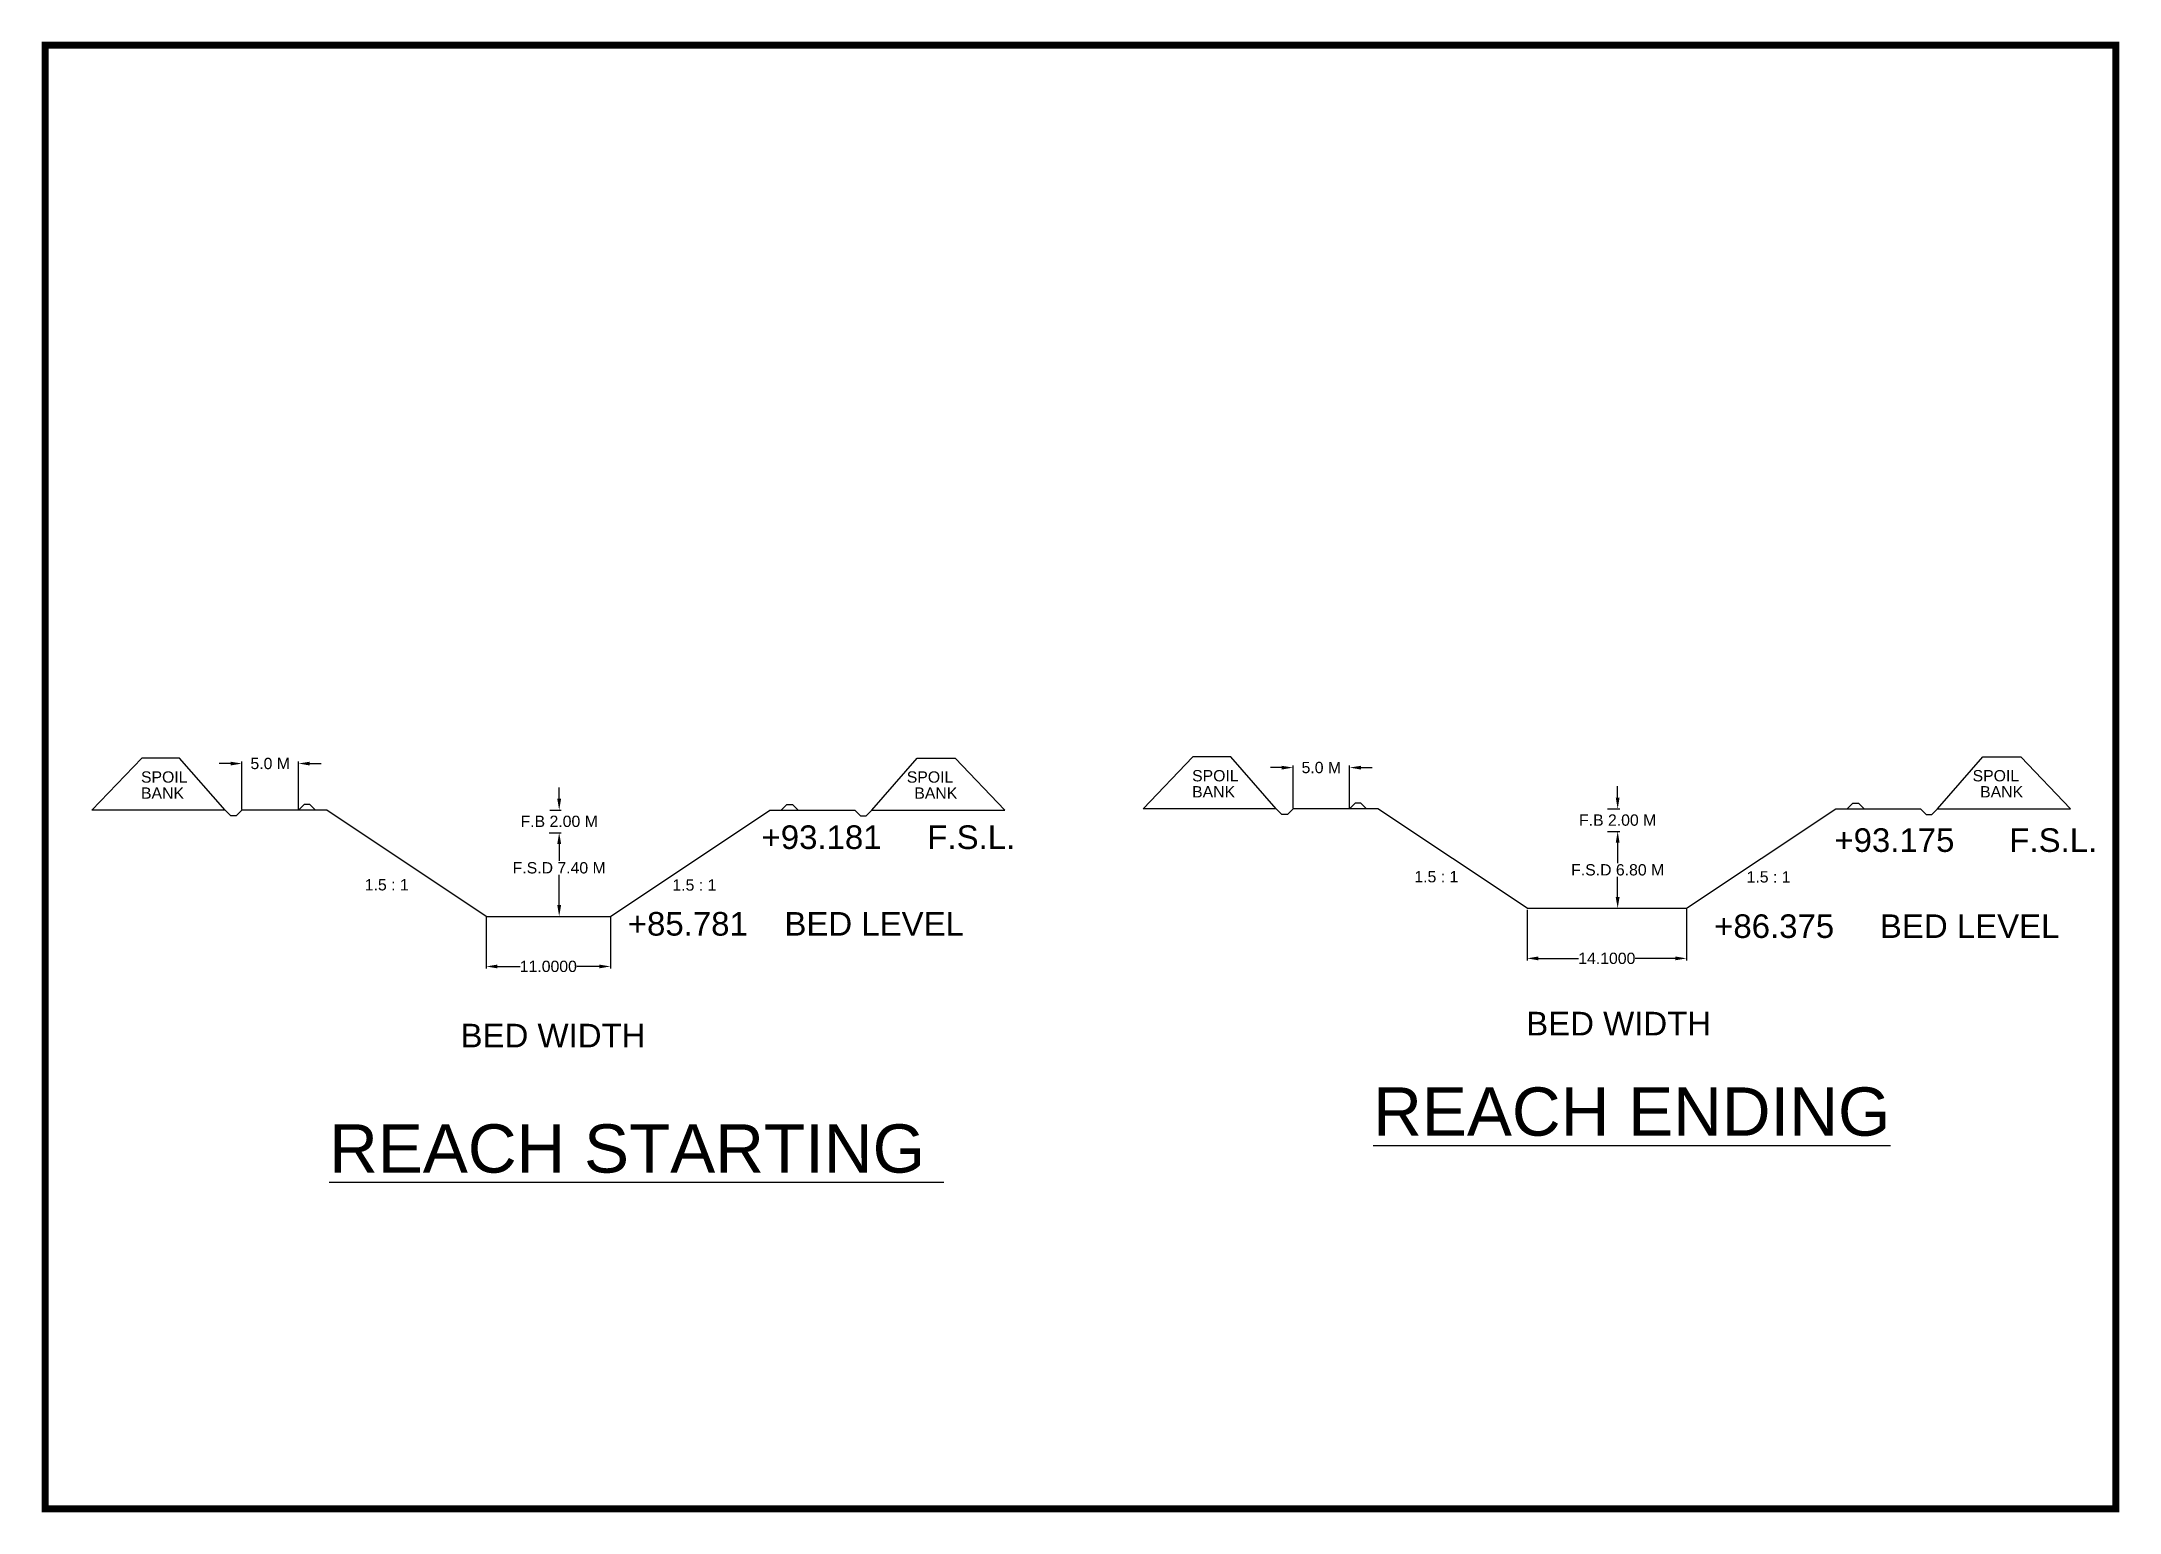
# Model space of a CAD drawing. Header units: inches. Extents: x 10 to 194, y 41 to 172.
import ezdxf

# ---------------------------------------------------------------- set-up
doc = ezdxf.new("R2010")
doc.units = ezdxf.units.IN
doc.header["$MEASUREMENT"] = 0
doc.layers.add('TEXT', color=5, linetype='Continuous')
doc.styles.get("Standard").update_dxf_attribs({"font": 'arial.ttf'})
doc.dimstyles.get("Standard").update_dxf_attribs({"dimtxt": 0.18, "dimasz": 0.18, "dimexe": 0.18, "dimexo": 0.0625, "dimgap": 0.09, "dimtad": 0, "dimtih": 1, "dimtoh": 1, "dimdec": 4, "dimzin": 0, "dimdsep": 46, "dimtxsty": 'Standard', "dimcen": 0.09, "dimadec": 0, "dimazin": 0, "dimtfac": 1, "dimtdec": 4, "dimtofl": 0, "dimtmove": 0, "dimatfit": 3, "dimfxl": 0, "dimtolj": 1, "dimtzin": 0, "dimarcsym": 0})

# ---------------------------------------------------------------- blocks, each defined once
blk = doc.blocks.new('*D2')
at = {"color": 0, "lineweight": -2}
for p, q in [((49.15, 94.14), (49.15, 89.59)), ((60.15, 94.14), (60.15, 89.59)), ((50.15, 89.77), (52.15, 89.77)), ((59.15, 89.77), (57.16, 89.77))]:
    blk.add_line(p, q, dxfattribs=at)
at = {"color": 0}
for points in [[(50.15, 89.93), (50.15, 89.6), (49.15, 89.77)], [(59.15, 89.93), (59.15, 89.6), (60.15, 89.77)]]:
    blk.add_solid(points, dxfattribs=at)
at = {"layer": 'Defpoints', "color": 0}
for p in [(49.15, 94.2), (60.15, 94.2), (60.15, 89.77)]:
    blk.add_point(p, dxfattribs=at)
at = {"color": 0, "insert": (54.65, 89.77), "char_height": 1, "attachment_point": 5}
blk.add_mtext('\\A1;11.0000', dxfattribs=at)
blk = doc.blocks.new('*D3')
at = {"color": 0, "lineweight": -2}
for p, q in [((54.72, 101.6), (55.79, 101.6)), ((55.61, 100.6), (55.61, 99.1)), ((55.61, 95.2), (55.61, 97.88)), ((54.72, 94.2), (55.79, 94.2))]:
    blk.add_line(p, q, dxfattribs=at)
at = {"color": 0}
for points in [[(55.44, 100.6), (55.78, 100.6), (55.61, 101.6)], [(55.44, 95.2), (55.78, 95.2), (55.61, 94.2)]]:
    blk.add_solid(points, dxfattribs=at)
at = {"layer": 'Defpoints', "color": 0}
for p in [(54.65, 101.6), (55.61, 101.6), (54.65, 94.2)]:
    blk.add_point(p, dxfattribs=at)
at = {"color": 0, "insert": (55.61, 98.49), "char_height": 1, "attachment_point": 5}
blk.add_mtext('\\A1;F.S.D 7.40 M', dxfattribs=at)
blk = doc.blocks.new('*D1')
at = {"color": 0, "lineweight": -2}
for p, q in [((55.61, 104.6), (55.61, 105.6)), ((54.78, 103.6), (55.79, 103.6)), ((54.78, 101.6), (55.79, 101.6)), ((55.61, 100.6), (55.61, 99.6))]:
    blk.add_line(p, q, dxfattribs=at)
at = {"color": 0}
for points in [[(55.44, 104.6), (55.78, 104.6), (55.61, 103.6)], [(55.44, 100.6), (55.78, 100.6), (55.61, 101.6)]]:
    blk.add_solid(points, dxfattribs=at)
at = {"layer": 'Defpoints', "color": 0}
for p in [(54.72, 103.6), (55.61, 103.6), (54.72, 101.6)]:
    blk.add_point(p, dxfattribs=at)
at = {"color": 0, "insert": (55.61, 102.6), "char_height": 1, "attachment_point": 5}
blk.add_mtext('\\A1;F.B 2.00 M', dxfattribs=at)
blk = doc.blocks.new('*D4')
at = {"color": 0, "lineweight": -2}
for p, q in [((26.55, 107.72), (25.55, 107.72)), ((27.55, 103.66), (27.55, 107.9)), ((32.55, 103.66), (32.55, 107.9)), ((33.55, 107.72), (34.55, 107.72))]:
    blk.add_line(p, q, dxfattribs=at)
at = {"color": 0}
for points in [[(26.55, 107.88), (26.55, 107.55), (27.55, 107.72)], [(33.55, 107.88), (33.55, 107.55), (32.55, 107.72)]]:
    blk.add_solid(points, dxfattribs=at)
at = {"layer": 'Defpoints', "color": 0}
for p in [(27.55, 107.72), (27.55, 103.6), (32.55, 103.6)]:
    blk.add_point(p, dxfattribs=at)
at = {"color": 0, "insert": (30.05, 107.72), "char_height": 1, "attachment_point": 5}
blk.add_mtext('\\A1;5.0 M', dxfattribs=at)
blk = doc.blocks.new('*D5')
at = {"color": 0, "lineweight": -2}
for p, q in [((141.22, 94.79), (141.22, 90.3)), ((155.32, 94.85), (155.32, 90.3)), ((142.22, 90.48), (145.77, 90.48)), ((154.32, 90.48), (150.78, 90.48))]:
    blk.add_line(p, q, dxfattribs=at)
at = {"color": 0}
for points in [[(142.22, 90.65), (142.22, 90.31), (141.22, 90.48)], [(154.32, 90.65), (154.32, 90.31), (155.32, 90.48)]]:
    blk.add_solid(points, dxfattribs=at)
at = {"layer": 'Defpoints', "color": 0}
for p in [(141.22, 94.85), (155.32, 94.91), (155.32, 90.48)]:
    blk.add_point(p, dxfattribs=at)
at = {"color": 0, "insert": (148.27, 90.48), "char_height": 1, "attachment_point": 5}
blk.add_mtext('\\A1;14.1000', dxfattribs=at)
blk = doc.blocks.new('*D7')
at = {"color": 0, "lineweight": -2}
for p, q in [((148.34, 101.71), (149.41, 101.71)), ((149.23, 100.71), (149.23, 98.92)), ((149.23, 95.91), (149.23, 97.71)), ((148.34, 94.91), (149.41, 94.91))]:
    blk.add_line(p, q, dxfattribs=at)
at = {"color": 0}
for points in [[(149.06, 100.71), (149.4, 100.71), (149.23, 101.71)], [(149.06, 95.91), (149.4, 95.91), (149.23, 94.91)]]:
    blk.add_solid(points, dxfattribs=at)
at = {"layer": 'Defpoints', "color": 0}
for p in [(148.27, 101.71), (149.23, 101.71), (148.27, 94.91)]:
    blk.add_point(p, dxfattribs=at)
at = {"color": 0, "insert": (149.23, 98.31), "char_height": 1, "attachment_point": 5}
blk.add_mtext('\\A1;F.S.D 6.80 M', dxfattribs=at)
blk = doc.blocks.new('*D6')
at = {"color": 0, "lineweight": -2}
for p, q in [((149.23, 104.71), (149.23, 105.71)), ((148.34, 103.71), (149.41, 103.71)), ((148.4, 101.71), (149.41, 101.71)), ((149.23, 100.71), (149.23, 99.71))]:
    blk.add_line(p, q, dxfattribs=at)
at = {"color": 0}
for points in [[(149.06, 104.71), (149.4, 104.71), (149.23, 103.71)], [(149.06, 100.71), (149.4, 100.71), (149.23, 101.71)]]:
    blk.add_solid(points, dxfattribs=at)
at = {"layer": 'Defpoints', "color": 0}
for p in [(148.27, 103.71), (149.23, 103.71), (148.34, 101.71)]:
    blk.add_point(p, dxfattribs=at)
at = {"color": 0, "insert": (149.23, 102.71), "char_height": 1, "attachment_point": 5}
blk.add_mtext('\\A1;F.B 2.00 M', dxfattribs=at)
blk = doc.blocks.new('*D8')
at = {"color": 0, "lineweight": -2}
for p, q in [((119.52, 107.36), (118.52, 107.36)), ((120.52, 103.78), (120.52, 107.54)), ((125.52, 103.78), (125.52, 107.54)), ((126.52, 107.36), (127.52, 107.36))]:
    blk.add_line(p, q, dxfattribs=at)
at = {"color": 0}
for points in [[(119.52, 107.52), (119.52, 107.19), (120.52, 107.36)], [(126.52, 107.52), (126.52, 107.19), (125.52, 107.36)]]:
    blk.add_solid(points, dxfattribs=at)
at = {"layer": 'Defpoints', "color": 0}
for p in [(125.52, 107.36), (120.52, 103.71), (125.52, 103.71)]:
    blk.add_point(p, dxfattribs=at)
at = {"color": 0, "insert": (123.02, 107.36), "char_height": 1, "attachment_point": 5}
blk.add_mtext('\\A1;5.0 M', dxfattribs=at)

msp = doc.modelspace()

# ---------------------------------------------------------------- linework, layer by layer
at = {"color": 106}
for p, q in [((18.68903, 108.20913), (14.28841, 103.59917)), ((22.03753, 108.20913), (18.68903, 108.20913)), ((26.05437, 103.59917), (22.03753, 108.20913)), ((83.25437, 103.59917), (87.27121, 108.20913)), ((87.27121, 108.20913), (90.61971, 108.20913)), ((90.61971, 108.20913), (95.02034, 103.59917)), ((111.65773, 108.32334), (107.25711, 103.71338)), ((115.00623, 108.32334), (111.65773, 108.32334)), ((119.02307, 103.71338), (115.00623, 108.32334)), ((177.52307, 103.71338), (181.53991, 108.32334)), ((181.53991, 108.32334), (184.88841, 108.32334)), ((184.88841, 108.32334), (189.28904, 103.71338)), ((26.05437, 103.59917), (14.28841, 103.59917)), ((26.55437, 103.09917), (26.05437, 103.59917)), ((27.05437, 103.09917), (26.55437, 103.09917)), ((27.05437, 103.09917), (27.55437, 103.59917)), ((35.05437, 103.59917), (27.55437, 103.59917)), ((33.05437, 104.09917), (32.55437, 103.59917)), ((33.55437, 104.09917), (33.05437, 104.09917)), ((33.55437, 104.09917), (34.05437, 103.59917)), ((49.15437, 94.19917), (35.05437, 103.59917)), ((60.15437, 94.19917), (74.25437, 103.59917)), ((74.25437, 103.59917), (81.75437, 103.59917)), ((75.75437, 104.09917), (75.25437, 103.59917)), ((75.75437, 104.09917), (76.25437, 104.09917)), ((76.25437, 104.09917), (76.75437, 103.59917)), ((82.25437, 103.09917), (81.75437, 103.59917)), ((82.25437, 103.09917), (82.75437, 103.09917)), ((82.75437, 103.09917), (83.25437, 103.59917)), ((83.25437, 103.59917), (95.02034, 103.59917)), ((119.02307, 103.71338), (107.25711, 103.71338)), ((119.52307, 103.21338), (119.02307, 103.71338)), ((120.02307, 103.21338), (119.52307, 103.21338)), ((120.02307, 103.21338), (120.52307, 103.71338)), ((128.02307, 103.71338), (120.52307, 103.71338)), ((126.02307, 104.21338), (125.52307, 103.71338)), ((126.52307, 104.21338), (126.02307, 104.21338)), ((126.52307, 104.21338), (127.02307, 103.71338)), ((141.22307, 94.91338), (128.02307, 103.71338)), ((155.32307, 94.91338), (168.52307, 103.71338)), ((168.52307, 103.71338), (176.02307, 103.71338)), ((170.02307, 104.21338), (169.52307, 103.71338)), ((170.02307, 104.21338), (170.52307, 104.21338)), ((170.52307, 104.21338), (171.02307, 103.71338)), ((176.52307, 103.21338), (176.02307, 103.71338)), ((176.52307, 103.21338), (177.02307, 103.21338)), ((177.02307, 103.21338), (177.52307, 103.71338)), ((177.52307, 103.71338), (189.28904, 103.71338)), ((49.15437, 94.19917), (60.15437, 94.19917)), ((141.22307, 94.91338), (155.32307, 94.91338))]:
    msp.add_line(p, q, dxfattribs=at)
at = {"layer": 'TEXT', "lineweight": 25, "ltscale": 0.2, "const_width": 0.61673}
msp.add_lwpolyline([(10.13552, 171.28461), (193.3031, 171.28461), (193.3031, 41.77218), (10.13552, 41.77218)], close=True, dxfattribs=at)

# ---------------------------------------------------------------- texts
at = {"color": 106}
for s, p in [('SPOIL', (18.6214, 106.0275)), ('SPOIL', (86.35401, 106.0275)), ('SPOIL', (111.59011, 106.14171)), ('SPOIL', (180.62271, 106.14171)), ('BANK', (18.6214, 104.60546)), ('BANK', (87.02067, 104.60546)), ('BANK', (111.59011, 104.71968)), ('BANK', (181.28937, 104.71968)), ('1.5 : 1', (38.41505, 96.49566)), ('1.5 : 1', (65.62601, 96.47723)), ('1.5 : 1', (131.25141, 97.20987)), ('1.5 : 1', (160.63555, 97.19144))]:
    msp.add_text(s, height=1, dxfattribs=at).set_placement(p)
at = {"layer": 'TEXT', "color": 106, "lineweight": 25, "ltscale": 0.2}
for s, height, p in [('+93.181     F.S.L.', 2.0864248, (73.50874, 100.16029)), ('+93.175      F.S.L.', 2.0864248, (168.39903, 99.90113)), ('+85.781    BED LEVEL', 2.0864248, (61.67793, 92.49695)), ('+86.375     BED LEVEL', 2.0864248, (157.76336, 92.28995)), ('BED WIDTH', 2.086425, (46.89115, 82.61059)), ('BED WIDTH', 2.086425, (141.14238, 83.6684)), ('%%UREACH ENDING', 4.2719994, (127.60742, 74.79355)), ('%%UREACH STARTING ', 4.2719994, (35.2614, 71.52719))]:
    msp.add_text(s, height=height, dxfattribs=at).set_placement(p)

# ---------------------------------------------------------------- dimensions: what is measured, and where the dimension line sits
at = {"color": 106}
for base, p1, p2, picture, middle in [((27.55437, 107.71778), (32.55437, 103.59917), (27.55437, 103.59917), '*D4', (30.05437, 107.71778)), ((125.52307, 107.35806), (120.52307, 103.71338), (125.52307, 103.71338), '*D8', (123.02307, 107.35806))]:
    dim = msp.add_linear_dim(base=base, p1=p1, p2=p2, text='5.0 M', dimstyle='Standard', override={"dimtxt": 1, "dimasz": 1}, dxfattribs=at)
    dim.commit()
    dim.dimension.update_dxf_attribs({"geometry": picture, "text_midpoint": middle})
for base, p1, p2, text, picture, middle in [((55.61045, 103.59917), (54.71687, 101.59917), (54.71687, 103.59917), 'F.B 2.00 M', '*D1', (55.61045, 102.59917)), ((149.22915, 103.71338), (148.33557, 101.71338), (148.27307, 103.71338), 'F.B 2.00 M', '*D6', (149.22915, 102.71338)), ((149.22915, 101.71338), (148.27307, 94.91338), (148.27307, 101.71338), 'F.S.D 6.80 M', '*D7', (149.22915, 98.31338))]:
    dim = msp.add_linear_dim(base=base, p1=p1, p2=p2, angle=90, text=text, dimstyle='Standard', override={"dimtxt": 1, "dimasz": 1}, dxfattribs=at)
    dim.commit()
    dim.dimension.update_dxf_attribs({"geometry": picture, "text_midpoint": middle})
dim = msp.add_linear_dim(base=(55.61045, 101.59917), p1=(54.65437, 94.19917), p2=(54.65437, 101.59917), angle=90, text='F.S.D 7.40 M', dimstyle='Standard', override={"dimtxt": 1, "dimasz": 1}, dxfattribs=at)
dim.commit()
dim.dimension.update_dxf_attribs({"geometry": '*D3', "text_midpoint": (55.61045, 98.48917), "dimtype": 160})
for base, p1, p2, picture, middle in [((60.15437, 89.76594), (49.15437, 94.19917), (60.15437, 94.19917), '*D2', (54.65437, 89.76594)), ((155.32307, 90.48015), (141.22307, 94.85088), (155.32307, 94.91338), '*D5', (148.27307, 90.48015))]:
    dim = msp.add_linear_dim(base=base, p1=p1, p2=p2, dimstyle='Standard', override={"dimtxt": 1, "dimasz": 1}, dxfattribs=at)
    dim.commit()
    dim.dimension.update_dxf_attribs({"geometry": picture, "text_midpoint": middle})

doc.saveas('drawing.dxf')
